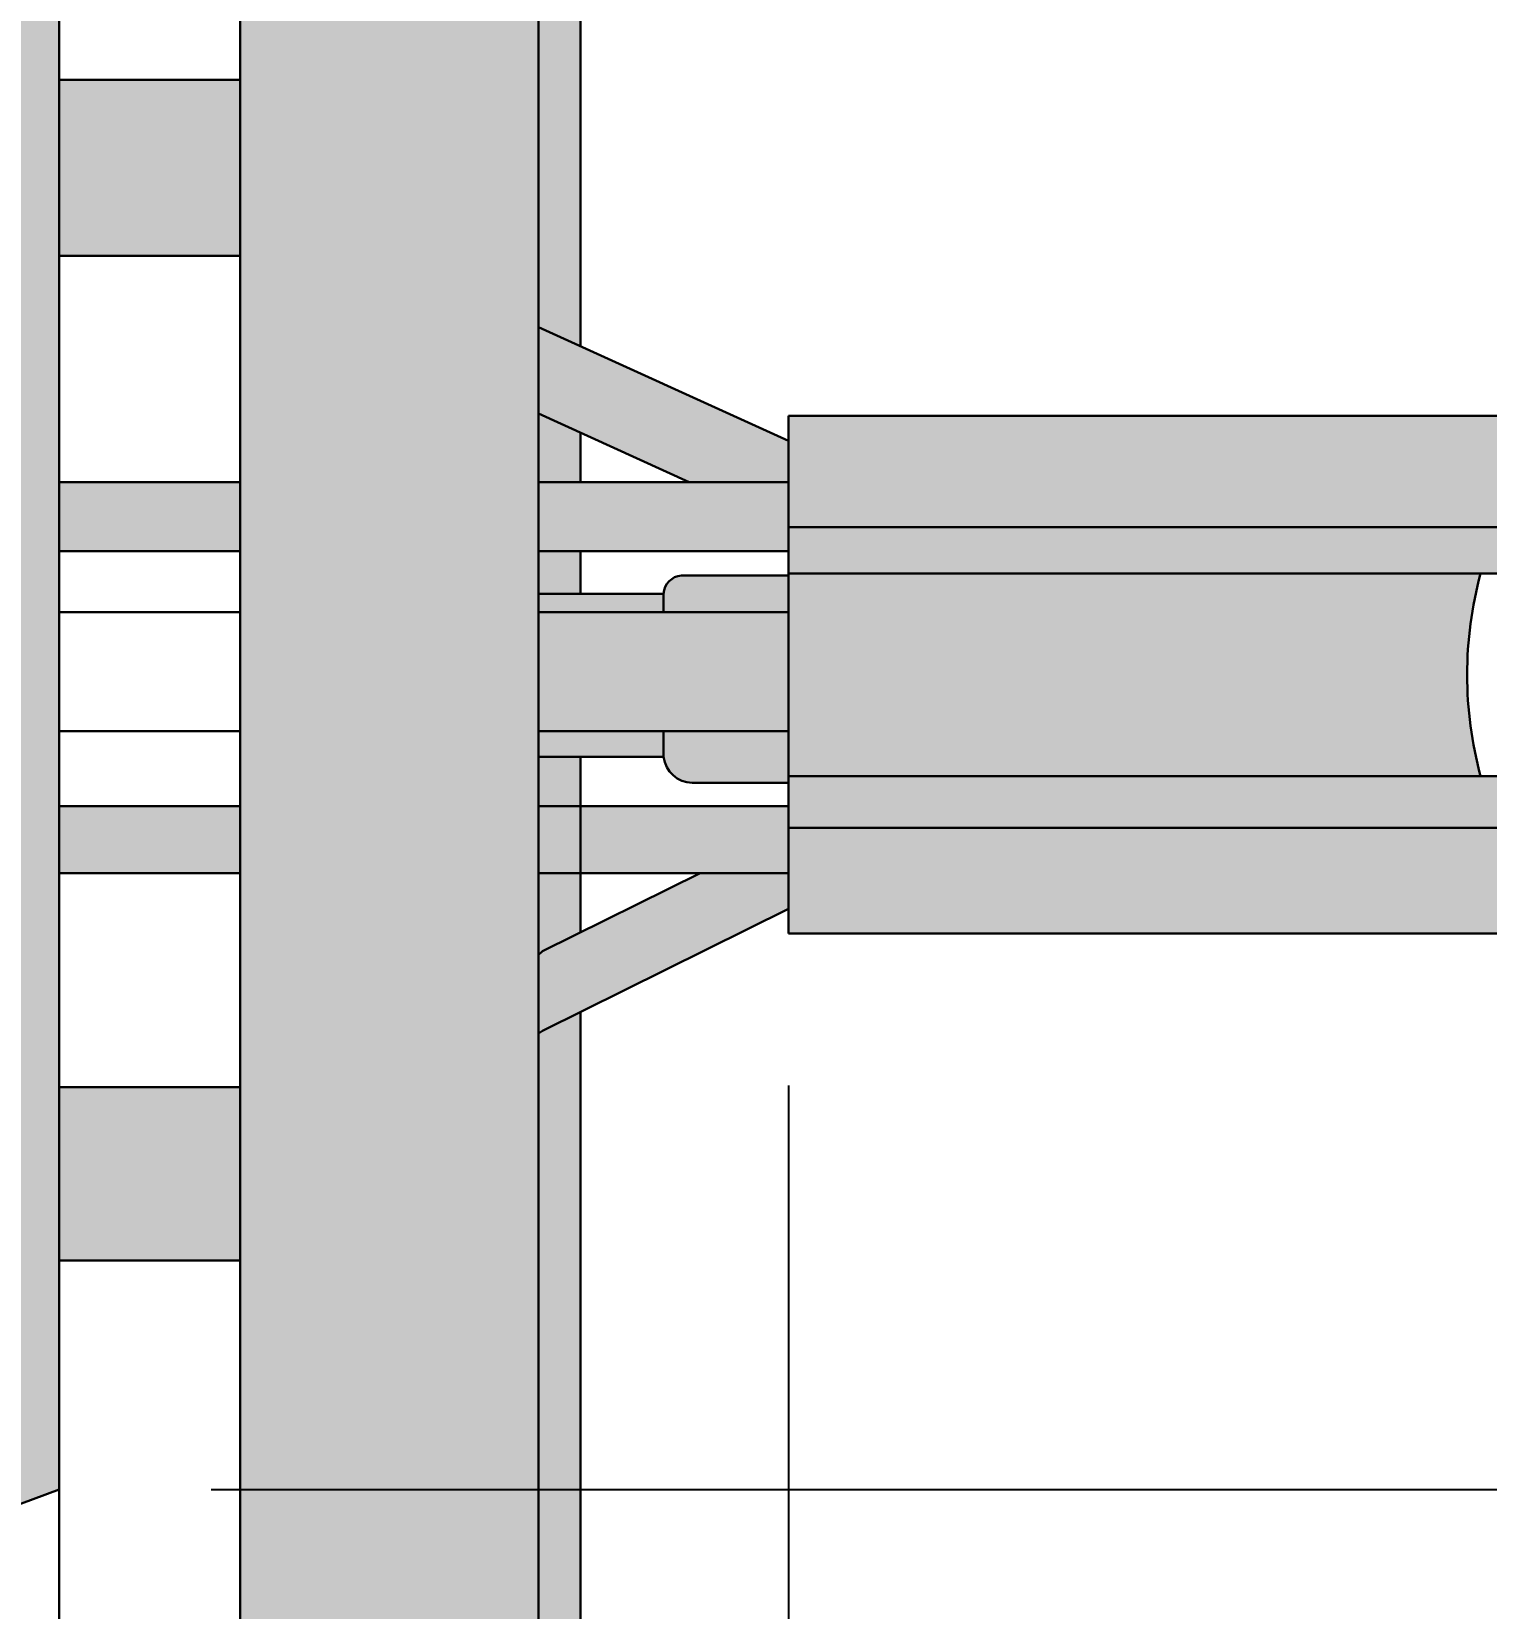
# Model space of a CAD drawing. Header units: millimetres. Extents: x 840 to 45745, y -146 to 13913.
# Drawn here: x 27893 to 29042, y 2931 to 4176 of the extents above; entities that cross this region are included whole.
import ezdxf

# ---------------------------------------------------------------- set-up
doc = ezdxf.new("R2010")
doc.units = ezdxf.units.MM
for name, color, linetype, lineweight in [('colour', 7, 'Continuous', 30), ('drawing', 7, 'Continuous', 30), ('extra adjustment', 7, 'Continuous', 30), ('New DIM', 7, 'Continuous', 30)]:
    doc.layers.add(name, color=color, linetype=linetype, lineweight=lineweight)
doc.styles.get("Standard").update_dxf_attribs({"font": 'arial.ttf'})
doc.dimstyles.new('000001211E731208', dxfattribs={"dimscale": 30, "dimtxt": 5, "dimasz": 4, "dimexe": 2, "dimexo": 4, "dimgap": 1, "dimtad": 1, "dimtih": 1, "dimtoh": 1, "dimdec": 1, "dimdsep": 46, "dimtxsty": 'Standard', "dimcen": 2, "dimclrd": 1, "dimclre": 134, "dimadec": 1, "dimazin": 2, "dimtfac": 1, "dimtdec": 1, "dimtofl": 0, "dimtmove": 0, "dimatfit": 3, "dimfxl": 1, "dimtolj": 1, "dimtzin": 0, "dimarcsym": 0})

# ---------------------------------------------------------------- blocks, each defined once
blk = doc.blocks.new('*D9')
at = {"layer": 'Defpoints', "color": 0, "transparency": 16777216}
for p in [(27914.70780350172, 4317.35443950672), (27914.70780350173, 3024.615419753403), (31635.78277524041, 3024.615419753403)]:
    blk.add_point(p, dxfattribs=at)
at = {"layer": 'New DIM', "color": 134, "linetype": 'ByBlock', "lineweight": -2, "transparency": 16777216}
for p, q in [((28034.70780350172, 4317.35443950672), (31695.78277524041, 4317.354439506721)), ((28034.70780350173, 3024.615419753403), (31695.78277524041, 3024.615419753403))]:
    blk.add_line(p, q, dxfattribs=at)
at = {"layer": 'New DIM', "color": 1, "linetype": 'ByBlock', "lineweight": -2, "transparency": 16777216}
for p, q in [((31635.78277524041, 4197.354439506721), (31635.78277524041, 3777.570877788316)), ((31635.78277524041, 3144.615419753403), (31635.78277524041, 3564.398981471808))]:
    blk.add_line(p, q, dxfattribs=at)
at = {"layer": 'New DIM', "color": 1, "transparency": 16777216}
for points in [[(31615.78277524041, 4197.354439506721), (31655.78277524041, 4197.354439506721), (31635.78277524041, 4317.354439506721)], [(31615.78277524041, 3144.615419753403), (31655.78277524041, 3144.615419753403), (31635.78277524041, 3024.615419753403)]]:
    blk.add_solid(points, dxfattribs=at)
at = {"layer": 'New DIM', "color": 0, "transparency": 16777216, "insert": (31635.7827752404, 3670.984929630053), "char_height": 150, "attachment_point": 5}
blk.add_mtext('\\A1;1292.7', dxfattribs=at)
blk = doc.blocks.new('*D11')
at = {"layer": 'Defpoints', "color": 0, "transparency": 16777216}
for p in [(26999.39984959805, 4639.075176345827), (26999.39984959805, 2696.679822853381), (32033.19230820957, 2696.679822853382)]:
    blk.add_point(p, dxfattribs=at)
at = {"layer": 'New DIM', "color": 134, "linetype": 'ByBlock', "lineweight": -2, "transparency": 16777216}
for p, q in [((27119.39984959805, 4639.075176345827), (32093.19230820957, 4639.075176345827)), ((27119.39984959805, 2696.679822853381), (32093.19230820957, 2696.679822853382))]:
    blk.add_line(p, q, dxfattribs=at)
at = {"layer": 'New DIM', "color": 1, "linetype": 'ByBlock', "lineweight": -2, "transparency": 16777216}
for p, q in [((32033.19230820957, 4519.075176345827), (32033.19230820957, 3774.463447757858)), ((32033.19230820957, 2816.679822853382), (32033.19230820957, 3561.291551441351))]:
    blk.add_line(p, q, dxfattribs=at)
at = {"layer": 'New DIM', "color": 1, "transparency": 16777216}
for points in [[(32013.19230820957, 4519.075176345827), (32053.19230820957, 4519.075176345827), (32033.19230820957, 4639.075176345827)], [(32013.19230820957, 2816.679822853382), (32053.19230820957, 2816.679822853382), (32033.19230820957, 2696.679822853382)]]:
    blk.add_solid(points, dxfattribs=at)
at = {"layer": 'New DIM', "color": 0, "transparency": 16777216, "insert": (32033.19230820957, 3667.877499599595), "char_height": 150, "attachment_point": 5}
blk.add_mtext('\\A1;1942.4', dxfattribs=at)
blk = doc.blocks.new('*D34')
at = {"layer": 'Defpoints', "color": 0, "transparency": 16777216}
for p in [(25841.80027866938, 3367.877499599984), (27914.70780350171, 3367.877499600004), (27914.70780350171, 1200.821536213996)]:
    blk.add_point(p, dxfattribs=at)
at = {"layer": 'New DIM', "color": 134, "linetype": 'ByBlock', "lineweight": -2, "transparency": 16777216}
for p, q in [((25841.80027866938, 3247.877499599984), (25841.80027866938, 1140.821536213996)), ((27914.70780350171, 3247.877499600004), (27914.70780350171, 1140.821536213996))]:
    blk.add_line(p, q, dxfattribs=at)
at = {"layer": 'New DIM', "color": 1, "linetype": 'ByBlock', "lineweight": -2, "transparency": 16777216}
blk.add_line((25961.80027866938, 1200.821536213996), (27794.70780350171, 1200.821536213996), dxfattribs=at)
at = {"layer": 'New DIM', "color": 1, "transparency": 16777216}
for points in [[(25961.80027866938, 1220.821536213996), (25961.80027866938, 1180.821536213996), (25841.80027866938, 1200.821536213996)], [(27794.70780350171, 1220.821536213996), (27794.70780350171, 1180.821536213996), (27914.70780350171, 1200.821536213996)]]:
    blk.add_solid(points, dxfattribs=at)
at = {"layer": 'New DIM', "color": 0, "transparency": 16777216, "insert": (26878.25404108554, 1307.40748437225), "char_height": 150, "attachment_point": 5}
blk.add_mtext('\\A1;2072.9', dxfattribs=at)
blk = doc.blocks.new('*D50')
at = {"layer": 'Defpoints', "color": 0, "transparency": 16777216}
for p in [(29650.08377129588, 3547.126745338839), (28490.62620419121, 3463.514661941729), (29650.08377129588, 2405.479882293512)]:
    blk.add_point(p, dxfattribs=at)
at = {"layer": 'New DIM', "color": 134, "linetype": 'ByBlock', "lineweight": -2, "transparency": 16777216}
for p, q in [((29650.08377129588, 3427.126745338839), (29650.08377129588, 2345.479882293512)), ((28490.62620419121, 3343.514661941729), (28490.62620419121, 2345.479882293512))]:
    blk.add_line(p, q, dxfattribs=at)
at = {"layer": 'New DIM', "color": 1, "linetype": 'ByBlock', "lineweight": -2, "transparency": 16777216}
blk.add_line((28610.62620419121, 2405.479882293512), (29530.08377129588, 2405.479882293512), dxfattribs=at)
at = {"layer": 'New DIM', "color": 1, "transparency": 16777216}
for points in [[(28610.62620419121, 2425.479882293512), (28610.62620419121, 2385.479882293512), (28490.62620419121, 2405.479882293512)], [(29530.08377129588, 2425.479882293512), (29530.08377129588, 2385.479882293512), (29650.08377129588, 2405.479882293512)]]:
    blk.add_solid(points, dxfattribs=at)
at = {"layer": 'New DIM', "color": 0, "transparency": 16777216, "insert": (29070.35498774354, 2512.065830451766), "char_height": 150, "attachment_point": 5}
blk.add_mtext('\\A1;1159.5', dxfattribs=at)

msp = doc.modelspace()

# ---------------------------------------------------------------- hatches: boundary and pattern name
at = {"layer": 'colour', "true_color": 0x1a3a42}
h = msp.add_hatch(color=159, dxfattribs=at)
h.dxf.hatch_style = 1
h.paths.add_polyline_path([(28293.22713480436, 4530.805043676051), (28293.22713480436, 4647.17982215948), (28175.35158153286, 4647.17982215948), (28175.35158153286, 4763.55460064291), (28057.47602826136, 4763.55460064291), (28057.47602826135, 4530.80504367605), (28057.47602826231, 2804.949955523978), (28057.47602826135, 2572.200398557118), (28175.35158153286, 2572.200398557118), (28175.35158153286, 2688.575177040548), (28293.22713480436, 2688.575177040548), (28293.22713480436, 2804.949955523978)])
at = {"layer": 'colour', "true_color": 0x3b3b3b}
h = msp.add_hatch(color=250, dxfattribs=at)
h.dxf.hatch_style = 1
h.paths.add_polyline_path([(27914.7078035017, 4317.354439506721), (27718.3174549694, 4388.4267866152), (27718.3174549694, 2952.209599546552), (27914.70780350171, 3024.615419753402)])
at = {"layer": 'colour', "true_color": 0x000000}
h = msp.add_hatch(color=18, dxfattribs=at)
h.dxf.hatch_style = 1
h.paths.add_polyline_path([(28293.22713480436, 3942.459374717635), (28293.22713480436, 3874.202099702929), (28412.12932852285, 3820.103999498712), (28490.6262041912, 3820.103999498712), (28490.6262041912, 3852.646779155337)])
h = msp.add_hatch(color=18, dxfattribs=at)
h.dxf.hatch_style = 1
h.paths.add_polyline_path([(29037.03231257128, 3747.877499599975), (28490.6262041912, 3747.877499599975), (28490.62620419121, 3587.877499599975), (29037.03231257125, 3587.877499599975, -0.13238631880556)])
h = msp.add_hatch(color=18, dxfattribs=at)
h.dxf.hatch_style = 1
h.paths.add_polyline_path([(28490.62620419121, 3483.030740970894), (28490.62620419121, 3511.314938446191), (28420.91910638196, 3511.314938446191), (28296.23600821648, 3449.642640713213), (28293.22713480436, 3446.81009008936), (28293.22713480436, 3384.660054956352), (28296.23600821647, 3386.879055466462)])
at = {"layer": 'extra adjustment', "true_color": 0x636466}
h = msp.add_hatch(color=251, dxfattribs=at)
h.dxf.hatch_style = 1
h.paths.add_polyline_path([(28326.32664350583, 4647.17982215948), (28313.10293144002, 4647.17982215948), (28293.22713480436, 4647.17982215948), (28293.22713480436, 4530.805043676051), (28293.22713480436, 3942.459374717635), (28326.32664350583, 3927.399765786601)])
at = {"layer": 'extra adjustment', "true_color": 0x000000}
h = msp.add_hatch(color=18, dxfattribs=at)
h.dxf.hatch_style = 1
h.paths.add_polyline_path([(28057.47602826157, 4137.765278447774), (27914.7078035017, 4137.765278447773), (27914.7078035017, 3998.843956830136), (28057.47602826165, 3998.843956830137)])
at = {"layer": 'extra adjustment', "true_color": 0x636466}
h = msp.add_hatch(color=251, dxfattribs=at)
h.dxf.hatch_style = 1
h.paths.add_polyline_path([(28326.32664350583, 3859.142490771896), (28293.22713480436, 3874.202099702929), (28293.22713480436, 3820.103999498712), (28326.32664350583, 3820.103999498712)])
at = {"layer": 'extra adjustment', "true_color": 0xf8d731}
h = msp.add_hatch(color=40, dxfattribs=at)
h.dxf.hatch_style = 1
h.paths.add_polyline_path([(29590.67652432034, 3872.482785343152), (29469.04380997523, 3872.482785343152), (29360.08783508826, 3872.482785343152), (29056.94458483463, 3872.482785343152), (28490.6262041912, 3872.482785343153), (28490.6262041912, 3784.389504140632), (29056.94458483463, 3784.389504140632), (29366.15786782648, 3784.389504140632), (29649.73020505167, 3784.389504140632, 0.1879934378177061)])
at = {"layer": 'extra adjustment', "true_color": 0x000000}
h = msp.add_hatch(color=18, dxfattribs=at)
h.dxf.hatch_style = 1
h.paths.add_polyline_path([(28057.47602826175, 3820.103999498709), (27914.7078035017, 3820.103999498708), (27914.7078035017, 3765.572317854116), (28057.47602826178, 3765.572317854117)])
at = {"layer": 'extra adjustment', "true_color": 0x636466}
h = msp.add_hatch(color=251, dxfattribs=at)
h.dxf.hatch_style = 1
h.paths.add_polyline_path([(28490.6262041912, 3820.103999498712), (28412.12932852285, 3820.103999498712), (28293.22713480436, 3820.103999498712), (28293.22713480436, 3765.572317854119), (28490.6262041912, 3765.572317854119)])
at = {"layer": 'extra adjustment', "true_color": 0xf8991e}
h = msp.add_hatch(color=30, dxfattribs=at)
h.dxf.hatch_style = 1
h.set_gradient(color1=(248, 153, 30), color2=(248, 215, 49), name='CURVED')
h.paths.add_polyline_path([(29650.08377129586, 3782.756166700829, 0.002861208211648091), (29649.73020505164, 3784.389504140753), (28490.62620419119, 3784.389504140632), (28490.6262041912, 3747.877499599975), (29650.08377129587, 3747.877499599975)])
at = {"layer": 'extra adjustment', "true_color": 0x636466}
h = msp.add_hatch(color=251, dxfattribs=at)
h.dxf.hatch_style = 1
h.paths.add_polyline_path([(28326.32664350583, 3765.572317854119), (28293.22713480436, 3765.572317854119), (28293.22713480436, 3731.859847251901), (28326.32664350583, 3731.859847251901)])
at = {"layer": 'extra adjustment', "true_color": 0x000000}
h = msp.add_hatch(color=18, dxfattribs=at)
h.dxf.hatch_style = 1
h.paths.add_polyline_path([(28490.6262041912, 3746.410076112396), (28406.00747566186, 3746.410076112395, 0.3669767432752596), (28391.92666949778, 3731.859847251845), (28391.92666949778, 3717.309618391405), (28490.6262041912, 3717.309618391406)])
at = {"layer": 'extra adjustment', "true_color": 0xffffff}
h = msp.add_hatch(color=7, dxfattribs=at)
h.dxf.hatch_style = 1
h.paths.add_polyline_path([(28391.92666949778, 3731.859847251901), (28293.22713480436, 3731.859847251901), (28293.22713480436, 3717.309618391405), (28391.92666949778, 3717.309618391406)])
at = {"layer": 'extra adjustment', "true_color": 0x636466}
h = msp.add_hatch(color=251, dxfattribs=at)
h.dxf.hatch_style = 1
h.paths.add_polyline_path([(28490.6262041912, 3717.309618391406), (28293.22713480436, 3717.309618391405), (28293.22713480436, 3623.400654537796), (28490.62620419121, 3623.400654537796)])
at = {"layer": 'extra adjustment', "true_color": 0xffffff}
h = msp.add_hatch(color=7, dxfattribs=at)
h.dxf.hatch_style = 1
h.paths.add_polyline_path([(28391.92666949779, 3623.400654537796), (28293.22713480436, 3623.400654537796), (28293.22713480436, 3602.988092440403), (28391.92666949779, 3602.988092440402)])
at = {"layer": 'extra adjustment', "true_color": 0x000000}
h = msp.add_hatch(color=18, dxfattribs=at)
h.dxf.hatch_style = 1
h.paths.add_polyline_path([(28490.62620419121, 3623.400654537796), (28391.92666949779, 3623.400654537796), (28391.92666949779, 3602.988092440373, 0.3718478765213202), (28414.49634542861, 3582.575530343009), (28490.62620419121, 3582.575530343009)])
at = {"layer": 'extra adjustment', "true_color": 0x636466}
h = msp.add_hatch(color=251, dxfattribs=at)
h.dxf.hatch_style = 1
h.paths.add_polyline_path([(28326.32664350582, 3602.988092440402), (28293.22713480436, 3602.988092440403), (28293.22713480436, 3564.142515585755), (28326.32664350582, 3564.142515585755)])
at = {"layer": 'extra adjustment', "true_color": 0xf8991e}
h = msp.add_hatch(color=30, dxfattribs=at)
h.dxf.hatch_style = 1
h.paths.add_polyline_path([(29650.08377129587, 3587.877499599975), (29360.08783508826, 3587.877499599975), (29321.6630378233, 3587.877499599975), (29278.73843122908, 3587.877499599975), (29056.94458483463, 3587.877499599975), (28490.62620419121, 3587.877499599975), (28490.62620419121, 3547.126745338839), (29056.94458483463, 3547.126745338839), (29360.08783508826, 3547.12674533884), (29650.08377129588, 3547.126745338839)])
at = {"layer": 'extra adjustment', "true_color": 0x000000}
h = msp.add_hatch(color=18, dxfattribs=at)
h.dxf.hatch_style = 1
h.paths.add_polyline_path([(28057.47602826189, 3564.142515585755), (27914.70780350171, 3564.142515585755), (27914.70780350171, 3511.314938446191), (28057.47602826192, 3511.314938446191)])
at = {"layer": 'extra adjustment', "true_color": 0x636466}
h = msp.add_hatch(color=251, dxfattribs=at)
h.dxf.hatch_style = 1
h.paths.add_polyline_path([(28326.32664350582, 3564.142515585755), (28293.22713480436, 3564.142515585755), (28293.22713480436, 3511.314938446191), (28326.32664350583, 3511.314938446191)])
h = msp.add_hatch(color=251, dxfattribs=at)
h.dxf.hatch_style = 1
h.paths.add_polyline_path([(28490.62620419121, 3547.126745338839), (28490.62620419121, 3564.142515585755), (28326.32664350582, 3564.142515585755), (28326.32664350583, 3511.314938446191), (28490.62620419121, 3511.314938446191)])
at = {"layer": 'extra adjustment', "true_color": 0xf8d731}
h = msp.add_hatch(color=40, dxfattribs=at)
h.dxf.hatch_style = 1
h.paths.add_polyline_path([(29647.91835271302, 3547.126745338839), (29360.08783508826, 3547.12674533884), (29056.94458483463, 3547.126745338839), (28490.62620419121, 3547.126745338839), (28490.62620419121, 3463.514661941729), (29056.94458483463, 3463.514661941729), (29360.08783508826, 3463.51466194173), (29582.44923369945, 3463.51466194173, 0.2897255684029552)])
at = {"layer": 'extra adjustment', "true_color": 0x636466}
h = msp.add_hatch(color=251, dxfattribs=at)
h.dxf.hatch_style = 1
h.paths.add_polyline_path([(28326.32664350583, 3511.31493844619), (28293.22713480436, 3511.31493844619), (28293.22713480436, 3446.81009008936), (28296.23600821648, 3449.642640713213), (28326.32664350583, 3464.526443296271)])
h = msp.add_hatch(color=251, dxfattribs=at)
h.dxf.hatch_style = 1
h.paths.add_polyline_path([(28326.32664350583, 3401.762858049526), (28296.23600821647, 3386.879055466462), (28293.22713480436, 3384.660054956352), (28293.22713480436, 2804.949955523978), (28293.22713480436, 2688.575177040548), (28293.35658944573, 2688.575177040548), (28326.32664350583, 2688.575177040548)])
at = {"layer": 'extra adjustment', "true_color": 0x000000}
h = msp.add_hatch(color=18, dxfattribs=at)
h.dxf.hatch_style = 1
h.paths.add_polyline_path([(28057.47602826201, 3342.270396419144), (27914.70780350171, 3342.270396419144), (27914.70780350171, 3205.392500280543), (28057.47602826209, 3205.392500280543)])

# ---------------------------------------------------------------- linework, layer by layer
at = {"layer": 'colour'}
msp.add_lwpolyline([(28293.22713480436, 4530.805043676051), (28293.22713480436, 4647.17982215948), (28175.35158153286, 4647.17982215948), (28175.35158153286, 4763.55460064291), (28057.47602826136, 4763.55460064291), (28057.47602826135, 4530.80504367605), (28057.47602826231, 2804.949955523978), (28057.47602826135, 2572.200398557118), (28175.35158153286, 2572.200398557118), (28175.35158153286, 2688.575177040548), (28293.22713480436, 2688.575177040548), (28293.22713480436, 2804.949955523978)], close=True, dxfattribs=at)
at = {"layer": 'drawing'}
for p, q in [((28326.32664350583, 4647.17982215948), (28326.32664350583, 3927.3997657866)), ((28057.47602826135, 4530.80504367605), (28057.47602826231, 2804.949955523978)), ((28293.22713480436, 4530.805043676051), (28293.22713480436, 2804.949955523978)), ((27914.7078035017, 4317.354439506717), (27914.70780350171, 2837.156763360517)), ((28057.47602826157, 4137.765278447774), (27914.70780350171, 4137.765278447773)), ((28057.47602826165, 3998.843956830137), (27914.70780350171, 3998.843956830136)), ((28490.6262041912, 3852.646779155337), (28293.22713480436, 3942.459374717637)), ((28412.12932852285, 3820.103999498712), (28293.22713480436, 3874.202099702931)), ((29056.94458483463, 3872.482785343152), (28490.6262041912, 3872.482785343153)), ((28490.6262041912, 3872.482785343153), (28490.62620419121, 3463.514661941729)), ((28326.32664350583, 3859.142490771896), (28326.32664350583, 3820.103999498711)), ((28057.47602826175, 3820.103999498709), (27914.7078035017, 3820.103999498708)), ((28490.6262041912, 3820.103999498712), (28293.22713480436, 3820.103999498712)), ((29056.94458483463, 3784.389504140632), (28490.6262041912, 3784.389504140632)), ((28057.47602826178, 3765.572317854117), (27914.70780350171, 3765.572317854116)), ((28490.6262041912, 3765.572317854119), (28293.22713480436, 3765.572317854119)), ((28326.32664350583, 3765.572317854119), (28326.32664350583, 3731.859847251901)), ((27914.70780350171, 3667.877499599975), (27914.70780350171, 3747.877499599975)), ((28406.00747566186, 3746.410076112395), (28490.6262041912, 3746.410076112396)), ((28490.62620419121, 3747.877499599975), (29056.94458483463, 3747.877499599975)), ((28391.92666949778, 3731.859847251901), (28293.22713480436, 3731.859847251901)), ((28391.92666949778, 3717.309618391406), (28391.92666949778, 3731.859847251901)), ((28057.4760282618, 3717.309618391406), (27914.7078035017, 3717.309618391406)), ((28490.6262041912, 3717.309618391406), (28293.22713480436, 3717.309618391405)), ((27914.70780350171, 3667.877499599975), (27914.70780350171, 3687.877499599975)), ((27914.70780350171, 3667.877499599975), (27914.70780350171, 3587.877499599975)), ((27914.70780350171, 3667.877499599975), (27914.70780350171, 3647.877499599975)), ((28057.47602826186, 3623.400654537796), (27914.7078035017, 3623.400654537796)), ((28490.62620419121, 3623.400654537796), (28293.22713480436, 3623.400654537796)), ((28391.92666949779, 3623.400654537796), (28391.92666949779, 3602.988092440402)), ((28391.92666949779, 3602.988092440402), (28293.22713480436, 3602.988092440403)), ((28326.32664350582, 3602.988092440403), (28326.32664350583, 3464.526443296267)), ((28490.62620419121, 3587.877499599975), (29056.94458483463, 3587.877499599975)), ((28414.49634542862, 3582.575530343009), (28490.6262041912, 3582.575530343009)), ((28057.47602826189, 3564.142515585755), (27914.7078035017, 3564.142515585755)), ((28490.62620419121, 3564.142515585755), (28293.22713480436, 3564.142515585755)), ((29056.94458483463, 3547.126745338839), (28490.6262041912, 3547.126745338839)), ((28057.47602826192, 3511.314938446191), (27914.7078035017, 3511.314938446191)), ((28490.6262041912, 3511.314938446191), (28293.22713480436, 3511.314938446191)), ((28420.91910638196, 3511.31493844619), (28296.23600821648, 3449.642640713213)), ((28490.62620419118, 3483.030740970883), (28296.23600821647, 3386.879055466462)), ((29056.94458483463, 3463.514661941729), (28490.62620419121, 3463.514661941729)), ((28296.23600821648, 3449.642640713213), (28293.22713480436, 3446.81009008936)), ((28326.32664350583, 3401.762858049525), (28326.32664350583, 2688.575177040547)), ((28296.23600821647, 3386.879055466462), (28293.22713480436, 3384.660054956352)), ((28057.47602826201, 3342.270396419144), (27914.70780350171, 3342.270396419144)), ((28057.47602826209, 3205.392500280543), (27914.70780350169, 3205.392500280543)), ((27718.31745496939, 2952.209599546547), (27914.70780350171, 3024.615419753402))]:
    msp.add_line(p, q, dxfattribs=at)
for centre, radius, start, end in [((28407.54440185692, 3730.834356096202), 15.65136403486629, 95.63538900058148, 176.2432388355473), ((29333.88288488338, 3667.877499599912), 307.4414778165591, 164.9173507893595, 195.0826492106405), ((28415.03764728639, 3605.857688003794), 23.28844934818281, 187.0779568596606, 268.6681335150719)]:
    msp.add_arc(centre, radius, start, end, dxfattribs=at)
at = {"layer": 'extra adjustment'}
for p, q in [((28490.6262041912, 3784.389504140632), (29650.08377129586, 3784.389504140753)), ((28490.6262041912, 3747.877499599975), (28490.62620419119, 3784.389504140632)), ((29650.08377129587, 3747.877499599975), (28490.6262041912, 3747.877499599975))]:
    msp.add_line(p, q, dxfattribs=at)

# ---------------------------------------------------------------- dimensions: what is measured, and where the dimension line sits
at = {"layer": 'New DIM'}
for base, p1, p2, picture, middle in [((32033.19230820957, 2696.679822853382), (26999.39984959803, 4639.075176345825), (26999.39984959803, 2696.67982285338), '*D11', (32033.19230820957, 3667.877499599595)), ((31635.78277524041, 3024.615419753403), (27914.70780350171, 4317.354439506718), (27914.70780350171, 3024.615419753402), '*D9', (31635.7827752404, 3670.984929630053))]:
    dim = msp.add_linear_dim(base=base, p1=p1, p2=p2, angle=90, dimstyle='000001211E731208', dxfattribs=at)
    dim.commit()
    dim.dimension.update_dxf_attribs({"geometry": picture, "text_midpoint": middle})
for base, p1, p2, picture, middle in [((29650.08377129588, 2405.479882293512), (28490.62620419121, 3463.514661941729), (29650.08377129588, 3547.126745338839), '*D50', (29070.35498774354, 2512.065830451766)), ((27914.70780350171, 1200.821536213996), (25841.80027866938, 3367.877499599984), (27914.70780350171, 3367.877499600004), '*D34', (26878.25404108554, 1307.40748437225))]:
    dim = msp.add_linear_dim(base=base, p1=p1, p2=p2, dimstyle='000001211E731208', dxfattribs=at)
    dim.commit()
    dim.dimension.update_dxf_attribs({"geometry": picture, "text_midpoint": middle})

doc.saveas('drawing.dxf')
